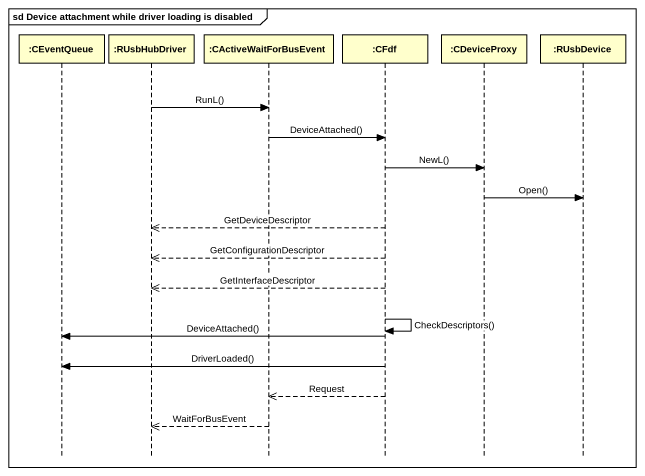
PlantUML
@startuml
mainframe sd Device attachment while driver loading is disabled
hide footbox
participant ":CEventQueue" as CEventQueue
participant ":RUsbHubDriver" as RUsbHubDriver
participant ":CActiveWaitForBusEvent" as CActiveWaitForBusEvent
participant ":CFdf" as CFdf
participant ":CDeviceProxy" as CDeviceProxy
participant ":RUsbDevice" as RUsbDevice

RUsbHubDriver -> CActiveWaitForBusEvent : RunL()
CActiveWaitForBusEvent -> CFdf : DeviceAttached()
CFdf -> CDeviceProxy : NewL()
CDeviceProxy -> RUsbDevice : Open()
CFdf -->> RUsbHubDriver : GetDeviceDescriptor
CFdf -->> RUsbHubDriver : GetConfigurationDescriptor
CFdf -->> RUsbHubDriver : GetInterfaceDescriptor
CFdf -> CFdf : CheckDescriptors()
CFdf -> CEventQueue : DeviceAttached()
CFdf -> CEventQueue : DriverLoaded()
CFdf -->> CActiveWaitForBusEvent : Request
CActiveWaitForBusEvent -->> RUsbHubDriver : WaitForBusEvent
@enduml
